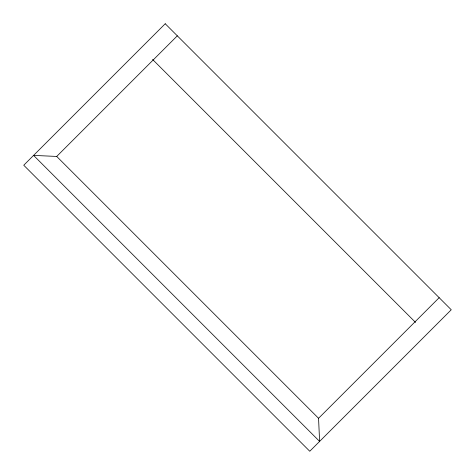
<?xml version="1.0" encoding="UTF-8"?>
<svg xmlns="http://www.w3.org/2000/svg" width="475" height="475" viewBox="0 0 475 475"><rect width="100%" height="100%" fill="white"/><g stroke="black" fill="none" stroke-linecap="round" stroke-linejoin="round"><path stroke-width="0.71" d="M56.709 156.441L318.559 418.291L319.604 441.418L33.583 155.396L56.709 156.441L177.312 35.833M318.559 418.291L439.167 297.688M152.582 59.446L415.554 322.418M165.229 23.75L23.75 165.229L309.771 451.25L451.25 309.771L165.229 23.75"/></g></svg>
